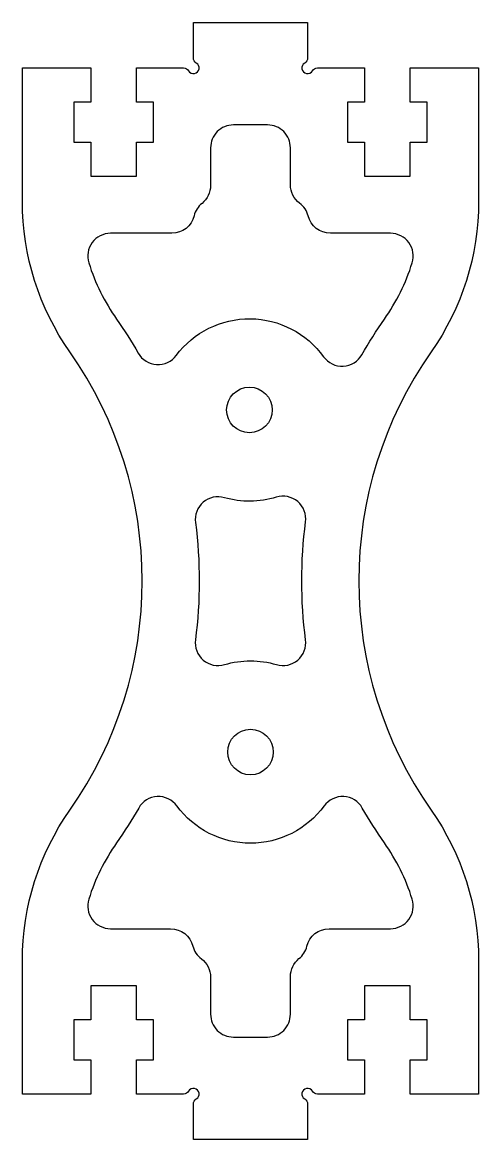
# Model space of a CAD drawing. Header units: millimetres. Extents: x -40 to 0, y -4 to 94.
import ezdxf

# ---------------------------------------------------------------- set-up
doc = ezdxf.new("R2010")
doc.units = ezdxf.units.MM
doc.layers.get('0').update_dxf_attribs({"linetype": 'CONTINUOUS'})

msp = doc.modelspace()

# ---------------------------------------------------------------- linework, layer by layer
for points in [[(-15.25, -0.433, -0.267949), (-15, -0.866), (-15, -4), (-25, -4), (-25, -0.866, -0.267949), (-24.75, -0.433, 1.303225), (-25.433, 0.25, -0.267949), (-25.866, 0), (-30, 0), (-30, 3), (-28.5, 3), (-28.5, 6.5), (-30, 6.5), (-30, 9.5), (-34, 9.5), (-34, 6.5), (-35.5, 6.5), (-35.5, 3), (-34, 3), (-34, 0), (-40, 0), (-40, 11.71, -0.154037), (-35.834, 24.911, 0.315562), (-35.834, 65.089, -0.154037), (-40, 78.29), (-40, 90), (-34, 90), (-34, 87), (-35.5, 87), (-35.5, 83.5), (-34, 83.5), (-34, 80.5), (-30, 80.5), (-30, 83.5), (-28.5, 83.5), (-28.5, 87), (-30, 87), (-30, 90), (-25.866, 90, -0.267949), (-25.433, 89.75, 1.303225), (-24.75, 90.433, -0.267949), (-25, 90.866), (-25, 94), (-15, 94), (-15, 90.866, -0.267949), (-15.25, 90.433, 1.303225), (-14.567, 89.75, -0.267949), (-14.134, 90), (-10, 90), (-10, 87), (-11.5, 87), (-11.5, 83.5), (-10, 83.5), (-10, 80.5), (-6, 80.5), (-6, 83.5), (-4.5, 83.5), (-4.5, 87), (-6, 87), (-6, 90), (0, 90), (0, 78.29, -0.154037), (-4.166, 65.089, 0.315562), (-4.166, 24.911, -0.154037), (0, 11.71), (0, 0), (-6, 0), (-6, 3), (-4.5, 3), (-4.5, 6.5), (-6, 6.5), (-6, 9.5), (-10, 9.5), (-10, 6.5), (-11.5, 6.5), (-11.5, 3), (-10, 3), (-10, 0), (-14.134, 0, -0.267949), (-14.567, 0.25, 1.303225)], [(-23.5, 79.686, -0.227735), (-24.25, 78.125, 0.166346), (-24.944, 77.032, -0.346575), (-26.889, 75.5), (-32.266, 75.5, 0.506345), (-34.174, 72.901, 0.076975), (-31.74, 67.959, -0.022093), (-29.842, 64.979, 0.539146), (-26.506, 64.782, -0.507235), (-13.596, 64.669, 0.546071), (-10.236, 64.844, -0.023064), (-8.26, 67.959, 0.076975), (-5.826, 72.901, 0.506345), (-7.734, 75.5), (-13, 75.5, -0.344657), (-14.941, 77.018, 0.174139), (-15.691, 78.143, -0.237524), (-16.5, 79.75), (-16.5, 83, 0.414214), (-18.5, 85), (-21.5, 85, 0.414214), (-23.5, 83)], [(-24.825, 50.129, -0.064546), (-24.829, 39.844, 0.542592), (-22.276, 37.669, -0.145263), (-17.724, 37.669, 0.542592), (-15.171, 39.844, -0.064889), (-15.168, 50.183, 0.546071), (-17.739, 52.354, -0.145274), (-22.292, 52.308, 0.539146)], [(-16.5, 10.314, -0.227735), (-15.75, 11.875, 0.166346), (-15.056, 12.968, -0.346575), (-13.111, 14.5), (-7.734, 14.5, 0.506345), (-5.826, 17.099, 0.076975), (-8.26, 22.041, -0.022576), (-10.197, 25.088, 0.542592), (-13.545, 25.274, -0.507219), (-26.455, 25.274, 0.542592), (-29.803, 25.088, -0.022576), (-31.74, 22.041, 0.076975), (-34.174, 17.099, 0.506345), (-32.266, 14.5), (-27, 14.5, -0.344657), (-25.059, 12.982, 0.174139), (-24.309, 11.857, -0.237524), (-23.5, 10.25), (-23.5, 7, 0.414214), (-21.5, 5), (-18.5, 5, 0.414214), (-16.5, 7)]]:
    msp.add_lwpolyline(points, format="xyb", close=True)
for centre in [(-20.092, 60), (-20, 30)]:
    msp.add_circle(centre, 2)

doc.saveas('drawing.dxf')
